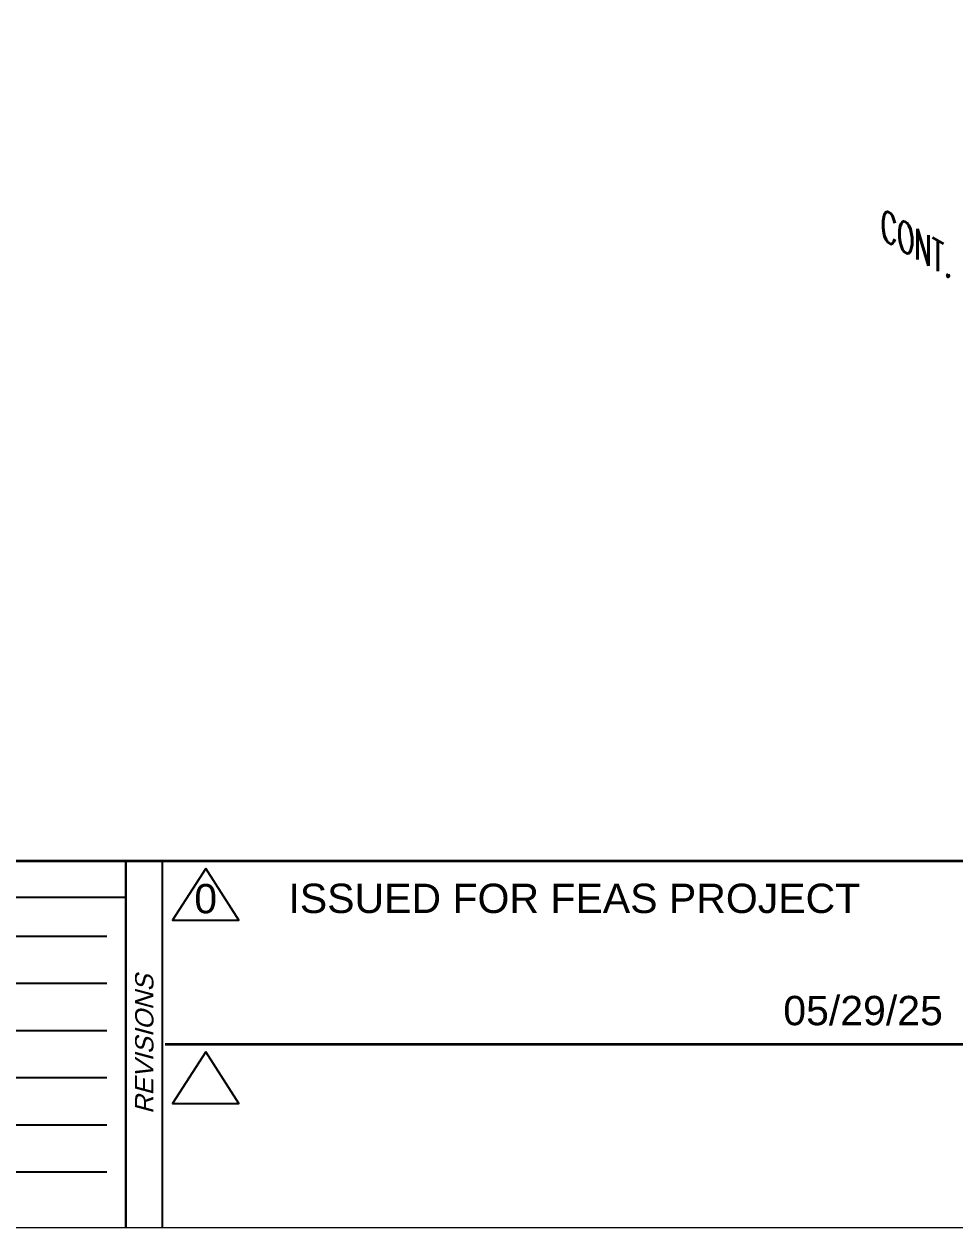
# Model space of a CAD drawing. Header units: inches. Extents: x 0 to 17.2, y 0 to 11.2.
# Drawn here: x 7.028 to 10.199, y 0.121 to 4.228 of the extents above; entities that cross this region are included whole.
import ezdxf
from ezdxf.enums import TextEntityAlignment as Align

# ---------------------------------------------------------------- set-up
doc = ezdxf.new("R2010")
doc.units = ezdxf.units.IN
doc.header["$MEASUREMENT"] = 0
for name, color, linetype in [('BORDER', 3, 'Continuous'), ('BORDERTEXT', 7, 'Continuous'), ('Continuation', 7, 'Continuous')]:
    doc.layers.add(name, color=color, linetype=linetype)
doc.styles.add('FEASStandard', font='arial.ttf')
doc.styles.add('PART_Standard', font='romans', dxfattribs={"width": 0.8, "height": 0.09})

# ---------------------------------------------------------------- blocks, each defined once
blk = doc.blocks.new('Border')
blk.add_line((5.4322, 1.2439), (7.435, 1.2439))
for points in [[(5.4296, 1.0829), (7.435, 1.0829)], [(5.1365, 0.9222), (7.435, 0.9222)], [(4.9824, 0.7615), (7.435, 0.7615)], [(4.8221, 0.6009), (7.435, 0.6009)], [(4.9467, 0.4404), (7.435, 0.4404)]]:
    blk.add_lwpolyline(points)
at = {"layer": 'BORDER'}
for p, q in [((7.625, 0.25), (7.625, 1.5)), ((7.5, 1.375), (0.25, 1.375))]:
    blk.add_line(p, q, dxfattribs=at)
at = {"layer": 'BORDER', "const_width": 0.005}
blk.add_lwpolyline([(0.25, 0.25), (17.25, 0.25), (17.25, 11.25), (0.25, 11.25)], close=True, dxfattribs=at)
at = {"layer": 'BORDER', "const_width": 0.00833}
for points in [[(17.25, 1.5), (0.25, 1.5)], [(7.5, 0.25), (7.5, 1.5)], [(7.6336, 0.875), (10.375, 0.875)]]:
    blk.add_lwpolyline(points, dxfattribs=at)
at = {"layer": 'BORDERTEXT', "style": 'FEASStandard', "oblique": 15}
blk.add_text('REVISIONS', height=0.0625, rotation=90, dxfattribs=at).set_placement((7.5625, 0.875), align=Align.MIDDLE)
blk = doc.blocks.new('1_Cont_330')
at = {"layer": 'Continuation', "style": 'PART_Standard', "oblique": 330, "width": 0.8}
blk.add_attdef('CONT.', (0, 0), '', height=0.09, rotation=330, dxfattribs=at)

msp = doc.modelspace()

# ---------------------------------------------------------------- linework, layer by layer
at = {"layer": 'BORDERTEXT'}
for points in [[(7.6467, 1.349), (7.5338, 1.1734), (7.7595, 1.1734)], [(7.6467, 0.724), (7.5338, 0.5484), (7.7595, 0.5484)]]:
    msp.add_lwpolyline(points, close=True, dxfattribs=at)

# ---------------------------------------------------------------- block references
at = {"layer": 'BORDER'}
msp.add_blockref('Border', (-0.125, -0.125), dxfattribs=at)
at = {"layer": 'Continuation'}
msp.add_blockref('1_Cont_330', (9.9461, 3.4978), dxfattribs=at).add_auto_attribs({'CONT.': 'CONT. OSBL-14s-F14202'})

# ---------------------------------------------------------------- texts
at = {"layer": 'BORDERTEXT', "style": 'FEASStandard'}
msp.add_text('ISSUED FOR FEAS PROJECT', height=0.1, dxfattribs=at).set_placement((8.9026, 1.2476), align=Align.MIDDLE_CENTER)
for tag, text, p in [('0', '', (7.6467, 1.2466)), ('05/29/25', '-', (9.8862, 0.8651))]:
    msp.add_attdef(tag, text=text, height=0.1, dxfattribs=at).set_placement(p, align=Align.MIDDLE_CENTER)

doc.saveas('drawing.dxf')
